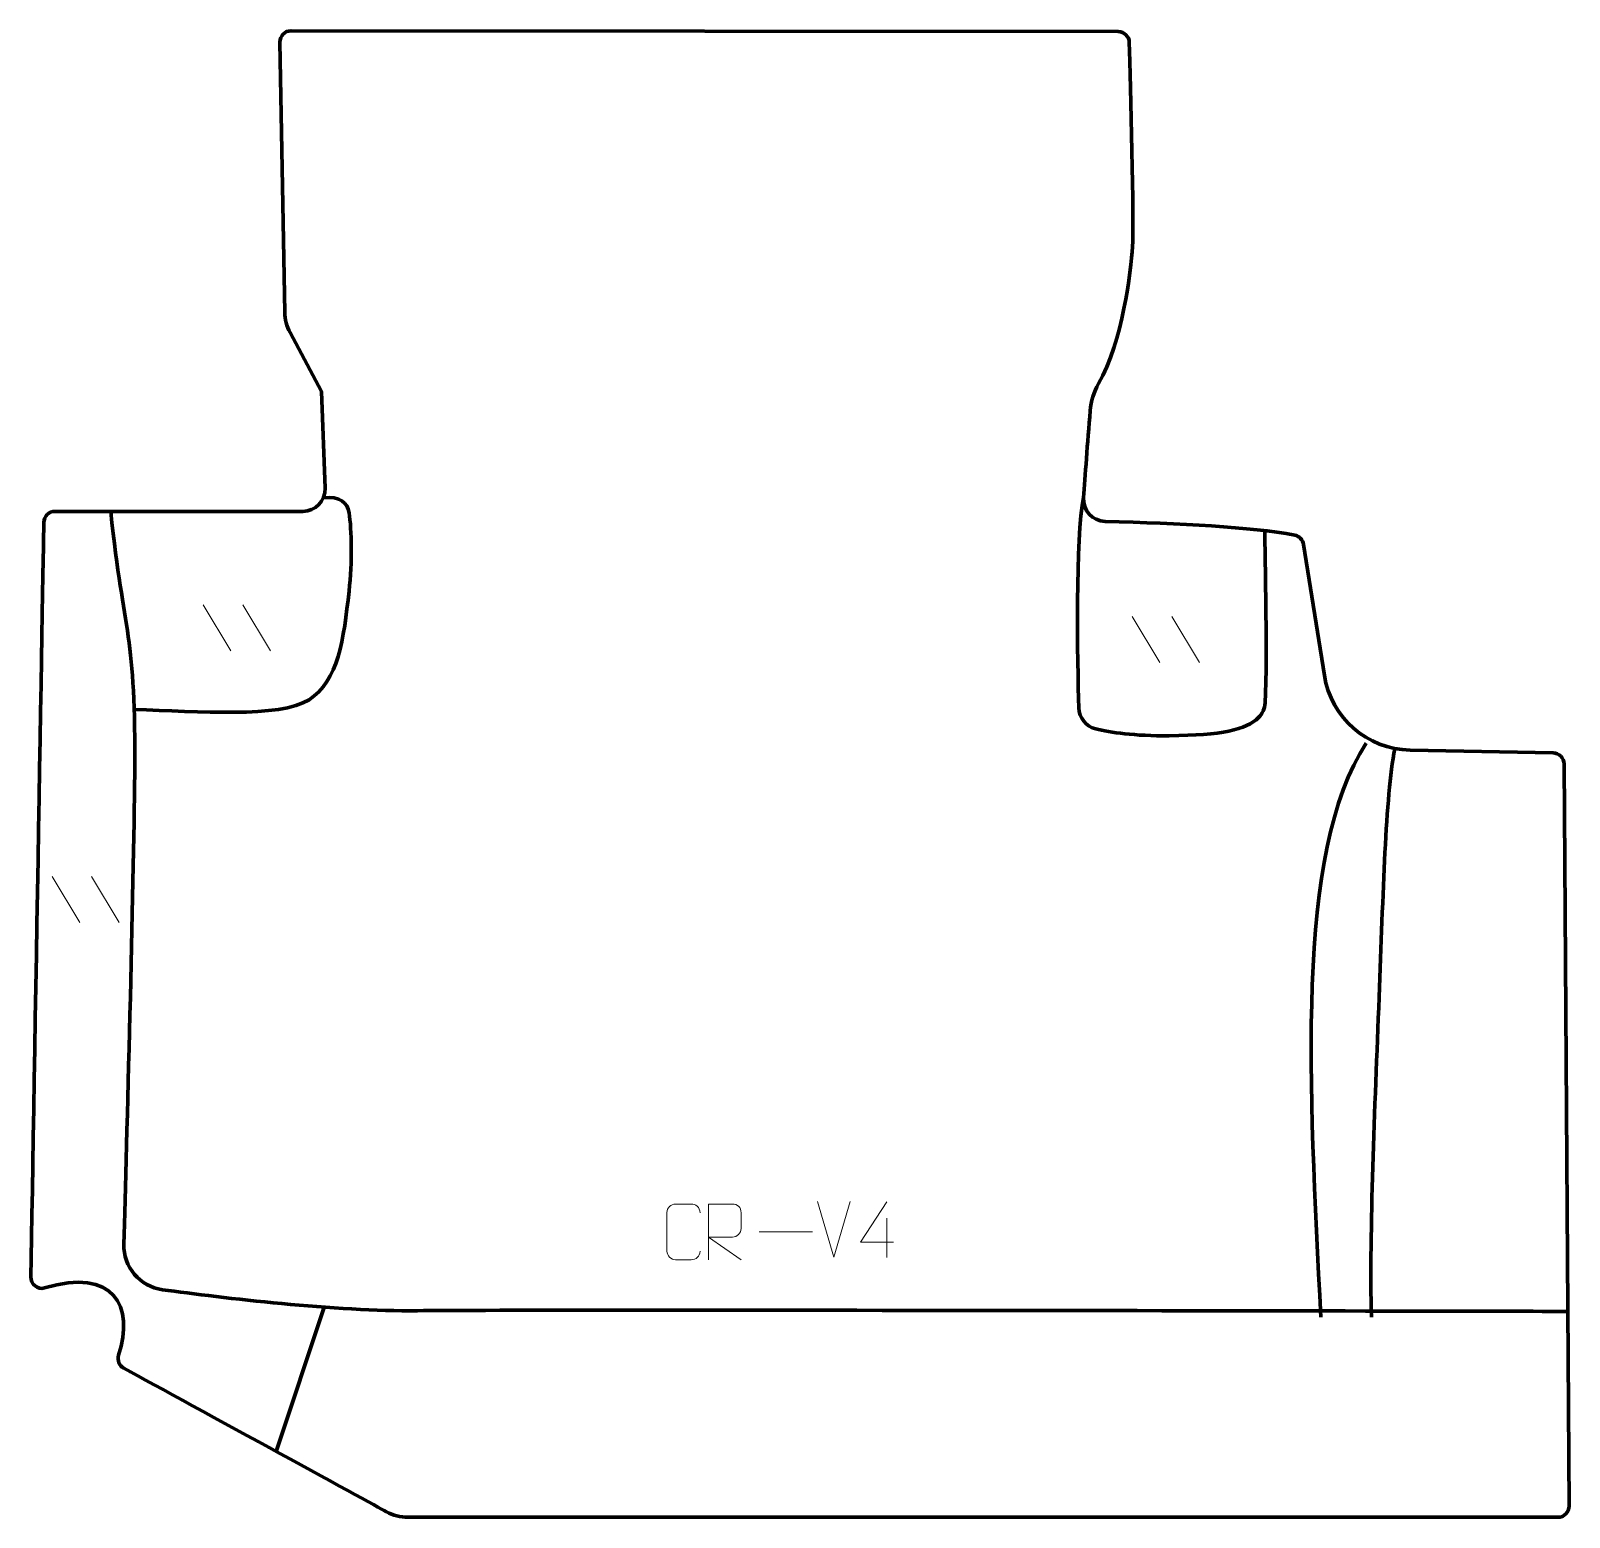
# Model space of a CAD drawing. Header units: millimetres. Extents: x -345 to 345, y -333 to 333.
import ezdxf

# ---------------------------------------------------------------- set-up
doc = ezdxf.new("R2010")
doc.units = ezdxf.units.MM
doc.header["$MEASUREMENT"] = 0
for name, color, linetype in [('layer 1', 7, 'Continuous'), ('layer 2', 7, 'Continuous'), ('layer 3', 7, 'Continuous')]:
    doc.layers.add(name, color=color, linetype=linetype)

msp = doc.modelspace()

# ---------------------------------------------------------------- linework, layer by layer
at = {"layer": 'layer 1', "color": 250, "lineweight": 9}
for points in [[(-267.394, 75.7543), (-267.394, 75.7543), (-255.0297, 55.21), (-255.0297, 55.21)], [(-249.6641, 75.7543), (-249.6641, 75.7543), (-237.2998, 55.21), (-237.2998, 55.21)], [(148.8206, 70.504), (148.8206, 70.504), (161.1849, 49.9597), (161.1849, 49.9597)], [(166.5505, 70.504), (166.5505, 70.504), (178.9148, 49.9597), (178.9148, 49.9597)], [(-335.0773, -45.9451), (-335.0773, -45.9451), (-322.713, -66.4894), (-322.713, -66.4894)], [(-317.3474, -45.9451), (-317.3474, -45.9451), (-304.9831, -66.4894), (-304.9831, -66.4894)], [(15.0789, -216.437), (15.0789, -216.437), (7.7571, -191.4834), (7.7571, -191.4834)], [(22.4008, -191.4834), (22.4008, -191.4834), (15.079, -216.437), (15.079, -216.437)], [(38.9396, -198.9884), (38.9396, -198.9884), (38.9396, -216.6531), (38.9396, -216.6531)], [(-18.359, -205.0891), (-18.359, -205.0891), (5.619, -205.0891), (5.619, -205.0891)]]:
    msp.add_open_spline(points, degree=3, dxfattribs=at)
at = {"layer": 'layer 1', "color": 142, "lineweight": 200}
msp.add_open_spline([(233.3158, -243.3373), (228.0764, -140.2917), (221.5532, -35.3918), (253.6083, 13.7812)], degree=3, dxfattribs=at)
msp.add_open_spline([(266.3869, 11.2648), (262.2576, -10.678), (261.2374, -53.3461), (259.4333, -99.9935), (259.4333, -99.9935), (257.4951, -150.1169), (254.9611, -204.8345), (255.9644, -243.3708)], degree=3, knots=[0, 0, 0, 0, 0.33333333, 0.33333333, 0.33333333, 0.33333333, 1, 1, 1, 1], dxfattribs=at)
at = {"layer": 'layer 1', "color": 250, "lineweight": 9}
for points, knots in [([(-44.7866, -213.7987), (-44.9264, -216.1221), (-46.6036, -217.6017), (-48.7513, -217.6125), (-48.7513, -217.6125), (-51.0832, -217.6121), (-53.4151, -217.6121), (-55.7466, -217.6125), (-55.7466, -217.6125), (-57.6716, -217.7179), (-59.6437, -215.8334), (-59.6325, -213.8161), (-59.6325, -213.8161), (-59.6321, -208.046), (-59.6321, -202.2763), (-59.6325, -196.507), (-59.6325, -196.507), (-59.6283, -194.3689), (-57.8816, -192.6497), (-55.7292, -192.6632), (-55.7292, -192.6632), (-53.4035, -192.6632), (-51.0774, -192.6632), (-48.7513, -192.6632), (-48.7513, -192.6632), (-46.8047, -192.6277), (-44.8133, -194.1192), (-44.7866, -196.5568)], [0, 0, 0, 0, 0.125, 0.125, 0.125, 0.125, 0.25, 0.25, 0.25, 0.25, 0.375, 0.375, 0.375, 0.375, 0.5, 0.5, 0.5, 0.5, 0.625, 0.625, 0.625, 0.625, 0.75, 0.75, 0.75, 0.75, 1, 1, 1, 1]), ([(-41.0829, -217.613), (-41.0829, -217.613), (-41.0829, -192.6595), (-41.0829, -192.6595), (-41.0829, -192.6595), (-37.4881, -192.6595), (-33.8926, -192.6595), (-30.2974, -192.6595), (-30.2974, -192.6595), (-27.9721, -192.6972), (-26.4148, -194.1872), (-26.4189, -196.5536), (-26.4189, -196.5536), (-26.4193, -198.5891), (-26.4193, -201.6485), (-26.4189, -203.6845), (-26.4189, -203.6845), (-26.4254, -205.56), (-28.2377, -207.5018), (-30.2472, -207.5209), (-30.2472, -207.5209), (-30.2472, -207.5209), (-41.0829, -207.5209), (-41.0829, -207.5209), (-41.0829, -207.5209), (-41.0829, -207.5209), (-26.4282, -217.613), (-26.4282, -217.613)], [0, 0, 0, 0, 0.125, 0.125, 0.125, 0.125, 0.25, 0.25, 0.25, 0.25, 0.375, 0.375, 0.375, 0.375, 0.5, 0.5, 0.5, 0.5, 0.625, 0.625, 0.625, 0.625, 0.75, 0.75, 0.75, 0.75, 1, 1, 1, 1]), ([(41.8837, -209.7495), (41.8837, -209.7495), (27.062, -209.7495), (27.062, -209.7495), (27.062, -209.7495), (27.062, -209.7495), (38.9396, -191.679), (38.9396, -191.679)], [0, 0, 0, 0, 0.33333333, 0.33333333, 0.33333333, 0.33333333, 1, 1, 1, 1])]:
    msp.add_open_spline(points, degree=3, knots=knots, dxfattribs=at)
at = {"layer": 'layer 2', "color": 230, "lineweight": 200}
msp.add_open_spline([(-344.5704, -225.312), (-343.1244, -140.802), (-338.787, 112.7281), (-338.787, 112.7281), (-338.787, 112.7281), (-338.7404, 115.4536), (-336.5158, 117.6387), (-333.7877, 117.6387), (-333.7877, 117.6387), (-333.7877, 117.6387), (-222.7714, 117.6387), (-222.7714, 117.6387), (-222.7714, 117.6387), (-217.103, 117.6387), (-212.5677, 122.3416), (-212.7783, 128.0012), (-212.7783, 128.0012), (-212.7783, 128.0012), (-214.3926, 171.3805), (-214.3926, 171.3805), (-214.3926, 171.3805), (-214.3926, 171.3805), (-228.4726, 197.8008), (-228.4726, 197.8008), (-228.4726, 197.8008), (-229.9554, 200.5831), (-230.7583, 203.6766), (-230.8158, 206.8284), (-230.8158, 206.8284), (-230.8158, 206.8284), (-233.0259, 327.9133), (-233.0259, 327.9133), (-233.0259, 327.9133), (-233.0771, 330.7098), (-230.8207, 333.0029), (-228.0214, 333), (-228.0214, 333), (-228.0214, 333), (142.5232, 332.6123), (142.5232, 332.6123), (142.5232, 332.6123), (145.2297, 332.6095), (147.4427, 330.4583), (147.5164, 327.7553), (147.5164, 327.7553), (148.0089, 309.6394), (149.6571, 246.4792), (148.9758, 236.2694), (148.9758, 236.2694), (148.2456, 225.322), (144.5019, 193.6352), (133.7556, 174.938), (133.7556, 174.938), (131.6146, 171.2137), (130.3689, 167.0431), (130.0052, 162.7636), (130.0052, 162.7636), (128.7719, 148.2581), (127.6945, 133.0869), (127.0168, 123.8843), (127.0168, 123.8843), (126.5992, 118.2088), (131.0053, 113.331), (136.6988, 113.1666), (136.6988, 113.1666), (170.3715, 112.1961), (201.847, 110.7825), (221.6054, 107.0039), (221.6054, 107.0039), (223.6822, 106.6067), (225.2845, 104.9511), (225.6098, 102.8637), (225.6098, 102.8637), (225.6098, 102.8637), (234.9019, 44.2066), (234.9019, 44.2066), (234.9019, 44.2066), (237.8621, 25.2018), (254.0585, 11.0684), (273.3053, 10.6949), (273.3053, 10.6949), (273.3053, 10.6949), (337.3458, 9.4524), (337.3458, 9.4524), (337.3458, 9.4524), (340.0555, 9.3998), (342.2296, 7.2002), (342.2487, 4.4923), (342.2487, 4.4923), (342.2487, 4.4923), (344.5703, -327.9692), (344.5703, -327.9692), (344.5703, -327.9692), (344.5894, -330.7417), (342.3453, -332.9999), (339.5704, -332.9999), (339.5704, -332.9999), (339.5704, -332.9999), (-175.641, -332.9999), (-175.641, -332.9999), (-175.641, -332.9999), (-178.9949, -332.9999), (-182.2951, -332.1571), (-185.2376, -330.5491), (-185.2376, -330.5491), (-185.2376, -330.5491), (-273.4765, -282.3325), (-302.8897, -266.2599), (-302.8897, -266.2599), (-304.9556, -265.1311), (-306.0157, -262.6955), (-305.2847, -260.4592), (-305.2847, -260.4592), (-298.063, -238.358), (-307.6254, -221.0268), (-338.4561, -230.2674), (-338.4561, -230.2674), (-341.5658, -231.1991), (-344.6258, -228.5554), (-344.5704, -225.312)], degree=3, knots=[0, 0, 0, 0, 0.03225806, 0.03225806, 0.03225806, 0.03225806, 0.06451613, 0.06451613, 0.06451613, 0.06451613, 0.09677419, 0.09677419, 0.09677419, 0.09677419, 0.12903226, 0.12903226, 0.12903226, 0.12903226, 0.16129032, 0.16129032, 0.16129032, 0.16129032, 0.19354839, 0.19354839, 0.19354839, 0.19354839, 0.22580645, 0.22580645, 0.22580645, 0.22580645, 0.25806452, 0.25806452, 0.25806452, 0.25806452, 0.29032258, 0.29032258, 0.29032258, 0.29032258, 0.32258065, 0.32258065, 0.32258065, 0.32258065, 0.35483871, 0.35483871, 0.35483871, 0.35483871, 0.38709677, 0.38709677, 0.38709677, 0.38709677, 0.41935484, 0.41935484, 0.41935484, 0.41935484, 0.4516129, 0.4516129, 0.4516129, 0.4516129, 0.48387097, 0.48387097, 0.48387097, 0.48387097, 0.51612903, 0.51612903, 0.51612903, 0.51612903, 0.5483871, 0.5483871, 0.5483871, 0.5483871, 0.58064516, 0.58064516, 0.58064516, 0.58064516, 0.61290323, 0.61290323, 0.61290323, 0.61290323, 0.64516129, 0.64516129, 0.64516129, 0.64516129, 0.67741935, 0.67741935, 0.67741935, 0.67741935, 0.70967742, 0.70967742, 0.70967742, 0.70967742, 0.74193548, 0.74193548, 0.74193548, 0.74193548, 0.77419355, 0.77419355, 0.77419355, 0.77419355, 0.80645161, 0.80645161, 0.80645161, 0.80645161, 0.83870968, 0.83870968, 0.83870968, 0.83870968, 0.87096774, 0.87096774, 0.87096774, 0.87096774, 0.90322581, 0.90322581, 0.90322581, 0.90322581, 0.93548387, 0.93548387, 0.93548387, 0.93548387, 1, 1, 1, 1], dxfattribs=at)
at = {"layer": 'layer 3', "color": 142, "lineweight": 200}
for points, knots in [([(-298.2983, 28.9074), (-269.3761, 28.0921), (-233.119, 24.9044), (-219.9707, 33.2716), (-219.9707, 33.2716), (-206.8226, 41.6388), (-204.4319, 60.3649), (-202.0414, 81.8802), (-202.0414, 81.8802), (-200.5538, 95.2674), (-200.8431, 109.1919), (-202.0291, 117.0465), (-202.0291, 117.0465), (-202.6951, 121.4537), (-206.1584, 124.6453), (-213.5709, 123.7154)], [0, 0, 0, 0, 0.2, 0.2, 0.2, 0.2, 0.4, 0.4, 0.4, 0.4, 0.6, 0.6, 0.6, 0.6, 1, 1, 1, 1]), ([(-308.8208, 117.6386), (-302.8444, 61.361), (-297.4656, 63.5471), (-298.0632, -0.0001), (-298.0632, -0.0001), (-298.5405, -50.7786), (-301.6749, -166.3059), (-302.9153, -210.6803), (-302.9153, -210.6803), (-303.2007, -220.8908), (-295.7483, -229.6746), (-285.6271, -231.0536), (-285.6271, -231.0536), (-258.9409, -234.6897), (-207.7987, -240.8739), (-171.3624, -240.4502), (-171.3624, -240.4502), (-119.9648, -239.8522), (343.9591, -240.7709), (343.9591, -240.7709)], [0, 0, 0, 0, 0.16666667, 0.16666667, 0.16666667, 0.16666667, 0.33333333, 0.33333333, 0.33333333, 0.33333333, 0.5, 0.5, 0.5, 0.5, 0.66666667, 0.66666667, 0.66666667, 0.66666667, 1, 1, 1, 1]), ([(127.0169, 123.8843), (123.226, 106.4801), (124.333, 49.7654), (124.8625, 29.6606), (124.8625, 29.6606), (124.9814, 25.1358), (128.12, 21.2511), (132.5227, 20.2015), (132.5227, 20.2015), (138.9531, 18.6691), (149.7069, 16.968), (165.4111, 17.1352), (165.4111, 17.1352), (188.9926, 17.3864), (199.7265, 19.7429), (205.3939, 25.2667), (205.3939, 25.2667), (207.1719, 26.9999), (208.2105, 29.3526), (208.3445, 31.8319), (208.3445, 31.8319), (209.4914, 53.0522), (208.1427, 109.0359), (208.1427, 109.0359)], [0, 0, 0, 0, 0.14285714, 0.14285714, 0.14285714, 0.14285714, 0.28571429, 0.28571429, 0.28571429, 0.28571429, 0.42857143, 0.42857143, 0.42857143, 0.42857143, 0.57142857, 0.57142857, 0.57142857, 0.57142857, 0.71428571, 0.71428571, 0.71428571, 0.71428571, 1, 1, 1, 1])]:
    msp.add_open_spline(points, degree=3, knots=knots, dxfattribs=at)
msp.add_open_spline([(-213.191, -238.8698), (-213.191, -238.8698), (-234.7178, -303.5114), (-234.7178, -303.5114)], degree=3, dxfattribs=at)

doc.saveas('drawing.dxf')
